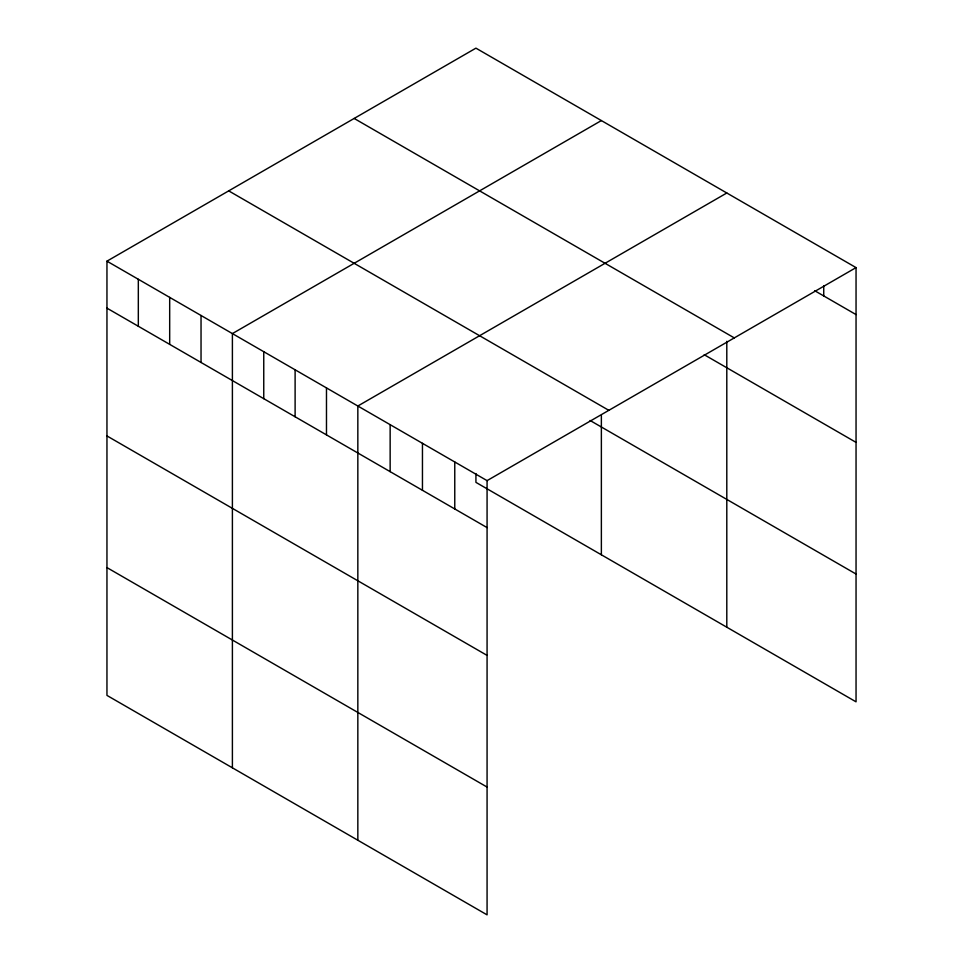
<?xml version="1.0" encoding="UTF-8"?>
<svg xmlns="http://www.w3.org/2000/svg" width="963" height="963" viewBox="0 0 963 963"><rect width="100%" height="100%" fill="white"/><g stroke="black" fill="none" stroke-linecap="round" stroke-linejoin="round"><path stroke-width="1.44" d="M106.953 261.166L487.073 480.633L487.073 914.85L106.953 695.394L106.953 261.166L475.927 48.15L856.047 267.606L856.047 701.834L475.927 482.367L475.927 473.555M601.369 120.568L232.396 333.595L232.396 767.812M726.8 192.997L357.839 406.013L357.839 840.23M487.073 480.633L856.047 267.606M814.686 290.706L856.047 314.588M354.167 118.449L734.288 337.905M704.218 354.721L856.047 442.378M228.713 190.879L608.833 410.334M590.078 420.482L856.047 574.032M106.953 308.148L487.073 527.604M106.953 435.938L487.073 655.394M106.953 567.604L487.073 787.06M823.738 285.65L823.738 295.93M726.8 341.323L726.8 627.214M601.369 415.294L601.369 554.796M454.765 461.975L454.765 508.958M422.456 443.317L422.456 490.299M390.147 424.671L390.147 471.641M326.481 387.908L326.481 434.879M295.111 369.804L295.111 416.774M263.754 351.7L263.754 398.67M201.038 315.491L201.038 362.461M169.681 297.386L169.681 344.357M138.323 279.282L138.323 326.252"/></g></svg>
